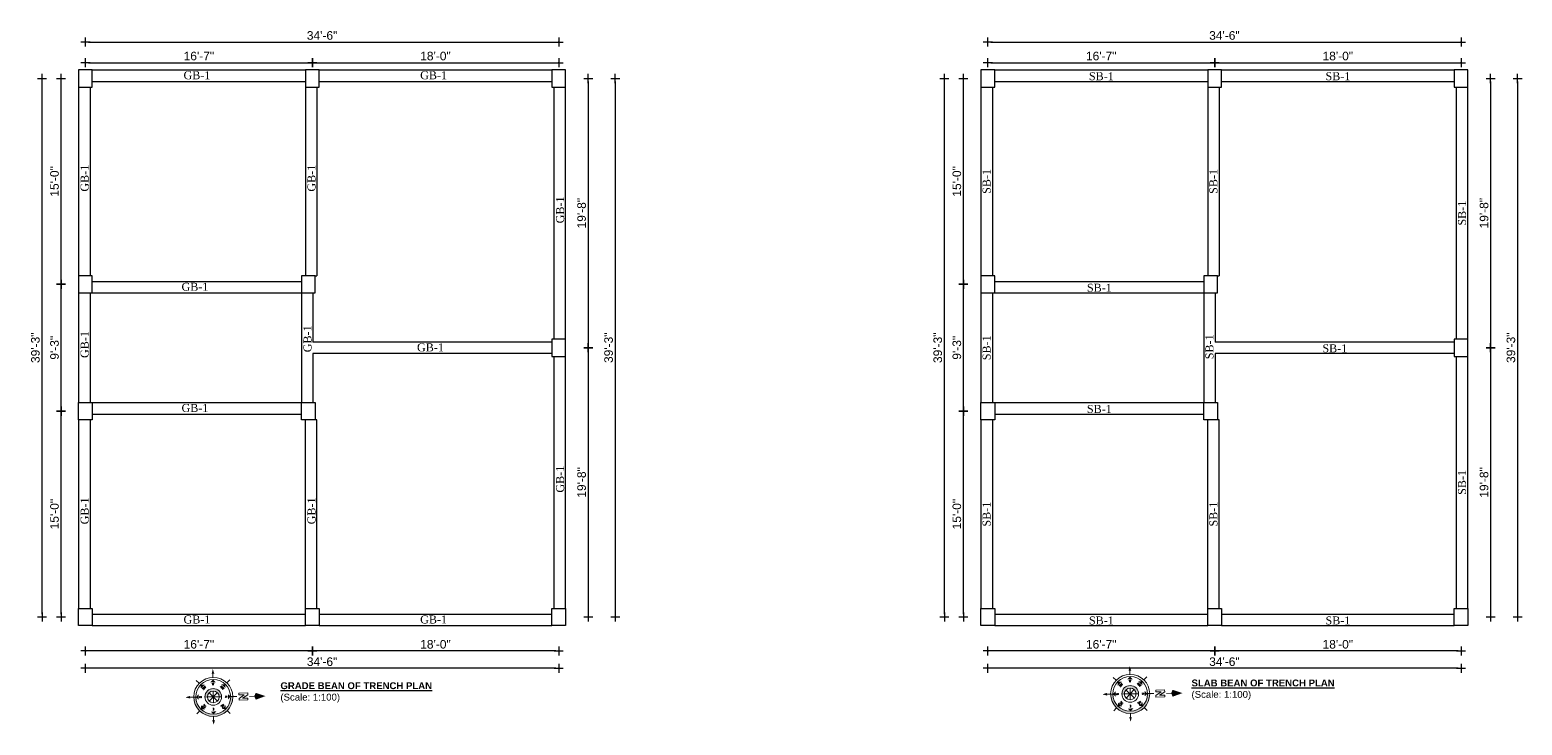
# Model space of a CAD drawing. Header units: inches. Extents: x -4010 to 65129, y -40138 to -1318.
# Drawn here: x 48380 to 49685, y -36497 to -35888 of the extents above; entities that cross this region are included whole.
import ezdxf
from ezdxf.enums import TextEntityAlignment as Align

# ---------------------------------------------------------------- set-up
doc = ezdxf.new("R2010")
doc.units = ezdxf.units.IN
doc.header["$MEASUREMENT"] = 0
doc.header["$PDMODE"] = 99
doc.layers.add('DIM', color=7, linetype='Continuous', lineweight=15)
for name, color, linetype in [('RCC', 6, 'Continuous'), ('Rod', 1, 'Continuous'), ('TEX', 7, 'Continuous'), ('wall', 3, 'Continuous')]:
    doc.layers.add(name, color=color, linetype=linetype)
doc.styles.add('ARIAL', font='arial.ttf')
doc.styles.add('CAPTION', font='GOTHIC.TTF', dxfattribs={"height": 100})
doc.styles.add('ROMANS', font='romans')
doc.styles.get("Standard").update_dxf_attribs({"font": 'ARIALN.TTF'})
doc.dimstyles.new('3-8', dxfattribs={"dimscale": 1.25, "dimtxt": 6, "dimasz": 2, "dimexe": 0.18, "dimexo": 6, "dimgap": 0, "dimtad": 0, "dimdec": 0, "dimzin": 3, "dimdsep": 46, "dimlunit": 3, "dimtxsty": 'ARIAL', "dimblk": 'DD', "dimcen": 1, "dimse1": 1, "dimse2": 1, "dimclrd": 256, "dimclrt": 256, "dimadec": 0, "dimazin": 0, "dimtfac": 0.5, "dimtdec": 0, "dimtmove": 2, "dimatfit": 0, "dimfxl": 0.18, "dimtvp": 0.75, "dimfrac": 1, "dimtolj": 1, "dimtzin": 0, "dimarcsym": 0})

# ---------------------------------------------------------------- blocks, each defined once
blk = doc.blocks.new('A$C779854B7')
at = {"layer": 'RCC'}
for p, q in [((0, 15), (12, 15)), ((0, 0), (0, 15)), ((12, 15), (12, 0)), ((12, 0), (0, 0))]:
    blk.add_line(p, q, dxfattribs=at)
blk = doc.blocks.new('DD')
for p, q in [((-1.6, 0), (1.6, 0)), ((0, 1.6), (0, -1.6))]:
    blk.add_line(p, q)
at = {"const_width": 0.3}
blk.add_lwpolyline([(-0.15, 0, 1), (0.15, 0, 1)], format="xyb", close=True, dxfattribs=at)
blk = doc.blocks.new('*D1253')
at = {"layer": 'Defpoints', "color": 0}
for p in [(48626.8, -36363), (48842.3, -36363), (48626.8, -36431.7)]:
    blk.add_point(p, dxfattribs=at)
at = {"layer": 'Rod', "lineweight": -2}
blk.add_line((48839.8, -36431.7), (48629.3, -36431.7), dxfattribs=at)
at = {"layer": 'Rod', "lineweight": -2, "xscale": 2.5, "yscale": 2.5, "zscale": 2.5, "rotation": 180}
blk.add_blockref('DD', (48626.8, -36431.7), dxfattribs=at)
at = {"layer": 'Rod', "lineweight": -2, "xscale": 2.5, "yscale": 2.5, "zscale": 2.5}
blk.add_blockref('DD', (48842.3, -36431.7), dxfattribs=at)
at = {"layer": 'Rod', "insert": (48734.5, -36425.9), "char_height": 7.5, "attachment_point": 5, "style": 'ARIAL'}
blk.add_mtext('\\A1;18\'-0"', dxfattribs=at)
blk = doc.blocks.new('*D1254')
at = {"layer": 'Defpoints', "color": 0}
for p in [(48428.3, -36363), (48626.8, -36363), (48428.3, -36431.7)]:
    blk.add_point(p, dxfattribs=at)
at = {"layer": 'Rod', "lineweight": -2}
blk.add_line((48624.3, -36431.7), (48430.8, -36431.7), dxfattribs=at)
at = {"layer": 'Rod', "lineweight": -2, "xscale": 2.5, "yscale": 2.5, "zscale": 2.5, "rotation": 180}
blk.add_blockref('DD', (48428.3, -36431.7), dxfattribs=at)
at = {"layer": 'Rod', "lineweight": -2, "xscale": 2.5, "yscale": 2.5, "zscale": 2.5}
blk.add_blockref('DD', (48626.8, -36431.7), dxfattribs=at)
at = {"layer": 'Rod', "insert": (48527.5, -36425.9), "char_height": 7.5, "attachment_point": 5, "style": 'ARIAL'}
blk.add_mtext('\\A1;16\'-7"', dxfattribs=at)
blk = doc.blocks.new('*D1252')
at = {"layer": 'Defpoints', "color": 0}
for p in [(48428.3, -36363), (48842.3, -36363), (48428.3, -36446.8)]:
    blk.add_point(p, dxfattribs=at)
at = {"layer": 'Rod', "lineweight": -2}
blk.add_line((48839.8, -36446.8), (48430.8, -36446.8), dxfattribs=at)
at = {"layer": 'Rod', "lineweight": -2, "xscale": 2.5, "yscale": 2.5, "zscale": 2.5, "rotation": 180}
blk.add_blockref('DD', (48428.3, -36446.8), dxfattribs=at)
at = {"layer": 'Rod', "lineweight": -2, "xscale": 2.5, "yscale": 2.5, "zscale": 2.5}
blk.add_blockref('DD', (48842.3, -36446.8), dxfattribs=at)
at = {"layer": 'Rod', "insert": (48635.3, -36441.1), "char_height": 7.5, "attachment_point": 5, "style": 'ARIAL'}
blk.add_mtext('\\A1;34\'-6"', dxfattribs=at)
blk = doc.blocks.new('*D1256')
at = {"layer": 'Defpoints', "color": 0}
for p in [(49416.3, -36363), (49631.8, -36363), (49416.3, -36431.7)]:
    blk.add_point(p, dxfattribs=at)
at = {"layer": 'Rod', "lineweight": -2}
blk.add_line((49629.3, -36431.7), (49418.8, -36431.7), dxfattribs=at)
at = {"layer": 'Rod', "lineweight": -2, "xscale": 2.5, "yscale": 2.5, "zscale": 2.5, "rotation": 180}
blk.add_blockref('DD', (49416.3, -36431.7), dxfattribs=at)
at = {"layer": 'Rod', "lineweight": -2, "xscale": 2.5, "yscale": 2.5, "zscale": 2.5}
blk.add_blockref('DD', (49631.8, -36431.7), dxfattribs=at)
at = {"layer": 'Rod', "insert": (49524, -36425.9), "char_height": 7.5, "attachment_point": 5, "style": 'ARIAL'}
blk.add_mtext('\\A1;18\'-0"', dxfattribs=at)
blk = doc.blocks.new('*D1257')
at = {"layer": 'Defpoints', "color": 0}
for p in [(49217.8, -36363), (49416.3, -36363), (49217.8, -36431.7)]:
    blk.add_point(p, dxfattribs=at)
at = {"layer": 'Rod', "lineweight": -2}
blk.add_line((49413.8, -36431.7), (49220.3, -36431.7), dxfattribs=at)
at = {"layer": 'Rod', "lineweight": -2, "xscale": 2.5, "yscale": 2.5, "zscale": 2.5, "rotation": 180}
blk.add_blockref('DD', (49217.8, -36431.7), dxfattribs=at)
at = {"layer": 'Rod', "lineweight": -2, "xscale": 2.5, "yscale": 2.5, "zscale": 2.5}
blk.add_blockref('DD', (49416.3, -36431.7), dxfattribs=at)
at = {"layer": 'Rod', "insert": (49317, -36425.9), "char_height": 7.5, "attachment_point": 5, "style": 'ARIAL'}
blk.add_mtext('\\A1;16\'-7"', dxfattribs=at)
blk = doc.blocks.new('*D1255')
at = {"layer": 'Defpoints', "color": 0}
for p in [(49217.8, -36363), (49631.8, -36363), (49217.8, -36446.8)]:
    blk.add_point(p, dxfattribs=at)
at = {"layer": 'Rod', "lineweight": -2}
blk.add_line((49629.3, -36446.8), (49220.3, -36446.8), dxfattribs=at)
at = {"layer": 'Rod', "lineweight": -2, "xscale": 2.5, "yscale": 2.5, "zscale": 2.5, "rotation": 180}
blk.add_blockref('DD', (49217.8, -36446.8), dxfattribs=at)
at = {"layer": 'Rod', "lineweight": -2, "xscale": 2.5, "yscale": 2.5, "zscale": 2.5}
blk.add_blockref('DD', (49631.8, -36446.8), dxfattribs=at)
at = {"layer": 'Rod', "insert": (49424.8, -36441.1), "char_height": 7.5, "attachment_point": 5, "style": 'ARIAL'}
blk.add_mtext('\\A1;34\'-6"', dxfattribs=at)
blk = doc.blocks.new('*D1259')
at = {"layer": 'Defpoints', "color": 0}
for p in [(48626.8, -35917.2), (48428.3, -35970), (48626.8, -35970)]:
    blk.add_point(p, dxfattribs=at)
at = {"layer": 'Rod', "lineweight": -2}
blk.add_line((48430.8, -35917.2), (48624.3, -35917.2), dxfattribs=at)
at = {"layer": 'Rod', "lineweight": -2, "xscale": 2.5, "yscale": 2.5, "zscale": 2.5, "rotation": 180}
blk.add_blockref('DD', (48428.3, -35917.2), dxfattribs=at)
at = {"layer": 'Rod', "lineweight": -2, "xscale": 2.5, "yscale": 2.5, "zscale": 2.5}
blk.add_blockref('DD', (48626.8, -35917.2), dxfattribs=at)
at = {"layer": 'Rod', "insert": (48527.5, -35911.4), "char_height": 7.5, "attachment_point": 5, "style": 'ARIAL'}
blk.add_mtext('\\A1;16\'-7"', dxfattribs=at)
blk = doc.blocks.new('*D1260')
at = {"layer": 'Defpoints', "color": 0}
for p in [(48842.3, -35917.2), (48626.8, -35970), (48842.3, -35970)]:
    blk.add_point(p, dxfattribs=at)
at = {"layer": 'Rod', "lineweight": -2}
blk.add_line((48629.3, -35917.2), (48839.8, -35917.2), dxfattribs=at)
at = {"layer": 'Rod', "lineweight": -2, "xscale": 2.5, "yscale": 2.5, "zscale": 2.5, "rotation": 180}
blk.add_blockref('DD', (48626.8, -35917.2), dxfattribs=at)
at = {"layer": 'Rod', "lineweight": -2, "xscale": 2.5, "yscale": 2.5, "zscale": 2.5}
blk.add_blockref('DD', (48842.3, -35917.2), dxfattribs=at)
at = {"layer": 'Rod', "insert": (48734.5, -35911.4), "char_height": 7.5, "attachment_point": 5, "style": 'ARIAL'}
blk.add_mtext('\\A1;18\'-0"', dxfattribs=at)
blk = doc.blocks.new('*D1258')
at = {"layer": 'Defpoints', "color": 0}
for p in [(48842.3, -35899.1), (48428.3, -35970), (48842.3, -35970)]:
    blk.add_point(p, dxfattribs=at)
at = {"layer": 'Rod', "lineweight": -2}
blk.add_line((48430.8, -35899.1), (48839.8, -35899.1), dxfattribs=at)
at = {"layer": 'Rod', "lineweight": -2, "xscale": 2.5, "yscale": 2.5, "zscale": 2.5, "rotation": 180}
blk.add_blockref('DD', (48428.3, -35899.1), dxfattribs=at)
at = {"layer": 'Rod', "lineweight": -2, "xscale": 2.5, "yscale": 2.5, "zscale": 2.5}
blk.add_blockref('DD', (48842.3, -35899.1), dxfattribs=at)
at = {"layer": 'Rod', "insert": (48635.3, -35893.4), "char_height": 7.5, "attachment_point": 5, "style": 'ARIAL'}
blk.add_mtext('\\A1;34\'-6"', dxfattribs=at)
blk = doc.blocks.new('*D1262')
at = {"layer": 'Defpoints', "color": 0}
for p in [(49416.3, -35917.2), (49217.8, -35970), (49416.3, -35970)]:
    blk.add_point(p, dxfattribs=at)
at = {"layer": 'Rod', "lineweight": -2}
blk.add_line((49220.3, -35917.2), (49413.8, -35917.2), dxfattribs=at)
at = {"layer": 'Rod', "lineweight": -2, "xscale": 2.5, "yscale": 2.5, "zscale": 2.5, "rotation": 180}
blk.add_blockref('DD', (49217.8, -35917.2), dxfattribs=at)
at = {"layer": 'Rod', "lineweight": -2, "xscale": 2.5, "yscale": 2.5, "zscale": 2.5}
blk.add_blockref('DD', (49416.3, -35917.2), dxfattribs=at)
at = {"layer": 'Rod', "insert": (49317, -35911.4), "char_height": 7.5, "attachment_point": 5, "style": 'ARIAL'}
blk.add_mtext('\\A1;16\'-7"', dxfattribs=at)
blk = doc.blocks.new('*D1263')
at = {"layer": 'Defpoints', "color": 0}
for p in [(49631.8, -35917.2), (49416.3, -35970), (49631.8, -35970)]:
    blk.add_point(p, dxfattribs=at)
at = {"layer": 'Rod', "lineweight": -2}
blk.add_line((49418.8, -35917.2), (49629.3, -35917.2), dxfattribs=at)
at = {"layer": 'Rod', "lineweight": -2, "xscale": 2.5, "yscale": 2.5, "zscale": 2.5, "rotation": 180}
blk.add_blockref('DD', (49416.3, -35917.2), dxfattribs=at)
at = {"layer": 'Rod', "lineweight": -2, "xscale": 2.5, "yscale": 2.5, "zscale": 2.5}
blk.add_blockref('DD', (49631.8, -35917.2), dxfattribs=at)
at = {"layer": 'Rod', "insert": (49524, -35911.4), "char_height": 7.5, "attachment_point": 5, "style": 'ARIAL'}
blk.add_mtext('\\A1;18\'-0"', dxfattribs=at)
blk = doc.blocks.new('*D1261')
at = {"layer": 'Defpoints', "color": 0}
for p in [(49631.8, -35899.1), (49217.8, -35970), (49631.8, -35970)]:
    blk.add_point(p, dxfattribs=at)
at = {"layer": 'Rod', "lineweight": -2}
blk.add_line((49220.3, -35899.1), (49629.3, -35899.1), dxfattribs=at)
at = {"layer": 'Rod', "lineweight": -2, "xscale": 2.5, "yscale": 2.5, "zscale": 2.5, "rotation": 180}
blk.add_blockref('DD', (49217.8, -35899.1), dxfattribs=at)
at = {"layer": 'Rod', "lineweight": -2, "xscale": 2.5, "yscale": 2.5, "zscale": 2.5}
blk.add_blockref('DD', (49631.8, -35899.1), dxfattribs=at)
at = {"layer": 'Rod', "insert": (49424.8, -35893.4), "char_height": 7.5, "attachment_point": 5, "style": 'ARIAL'}
blk.add_mtext('\\A1;34\'-6"', dxfattribs=at)
blk = doc.blocks.new('*D1265')
at = {"layer": 'Defpoints', "color": 0}
for p in [(48800.3, -35931), (48800.3, -36166.5), (48868.2, -36166.5)]:
    blk.add_point(p, dxfattribs=at)
at = {"layer": 'Rod', "lineweight": -2}
blk.add_line((48868.2, -35933.5), (48868.2, -36164), dxfattribs=at)
at = {"layer": 'Rod', "lineweight": -2, "xscale": 2.5, "yscale": 2.5, "zscale": 2.5}
for p, rotation in [((48868.2, -35931), 90), ((48868.2, -36166.5), 270)]:
    blk.add_blockref('DD', p, dxfattribs=dict(at, rotation=rotation))
at = {"layer": 'Rod', "insert": (48862.4, -36048.8), "char_height": 7.5, "attachment_point": 5, "rotation": 90, "style": 'ARIAL'}
blk.add_mtext('\\A1;19\'-8"', dxfattribs=at)
blk = doc.blocks.new('*D1266')
at = {"layer": 'Defpoints', "color": 0}
for p in [(48800.3, -36166.5), (48800.3, -36402), (48868.2, -36402)]:
    blk.add_point(p, dxfattribs=at)
at = {"layer": 'Rod', "lineweight": -2}
blk.add_line((48868.2, -36169), (48868.2, -36399.5), dxfattribs=at)
at = {"layer": 'Rod', "lineweight": -2, "xscale": 2.5, "yscale": 2.5, "zscale": 2.5}
for p, rotation in [((48868.2, -36166.5), 90), ((48868.2, -36402), 270)]:
    blk.add_blockref('DD', p, dxfattribs=dict(at, rotation=rotation))
at = {"layer": 'Rod', "insert": (48862.4, -36284.3), "char_height": 7.5, "attachment_point": 5, "rotation": 90, "style": 'ARIAL'}
blk.add_mtext('\\A1;19\'-8"', dxfattribs=at)
blk = doc.blocks.new('*D1264')
at = {"layer": 'Defpoints', "color": 0}
for p in [(48800.3, -35931), (48800.3, -36402), (48891.8, -36402)]:
    blk.add_point(p, dxfattribs=at)
at = {"layer": 'Rod', "lineweight": -2}
blk.add_line((48891.8, -35933.5), (48891.8, -36399.5), dxfattribs=at)
at = {"layer": 'Rod', "lineweight": -2, "xscale": 2.5, "yscale": 2.5, "zscale": 2.5}
for p, rotation in [((48891.8, -35931), 90), ((48891.8, -36402), 270)]:
    blk.add_blockref('DD', p, dxfattribs=dict(at, rotation=rotation))
at = {"layer": 'Rod', "insert": (48886, -36166.5), "char_height": 7.5, "attachment_point": 5, "rotation": 90, "style": 'ARIAL'}
blk.add_mtext('\\A1;39\'-3"', dxfattribs=at)
blk = doc.blocks.new('*D1268')
at = {"layer": 'Defpoints', "color": 0}
for p in [(49589.8, -35931), (49589.8, -36166.5), (49657.7, -36166.5)]:
    blk.add_point(p, dxfattribs=at)
at = {"layer": 'Rod', "lineweight": -2}
blk.add_line((49657.7, -35933.5), (49657.7, -36164), dxfattribs=at)
at = {"layer": 'Rod', "lineweight": -2, "xscale": 2.5, "yscale": 2.5, "zscale": 2.5}
for p, rotation in [((49657.7, -35931), 90), ((49657.7, -36166.5), 270)]:
    blk.add_blockref('DD', p, dxfattribs=dict(at, rotation=rotation))
at = {"layer": 'Rod', "insert": (49652, -36048.8), "char_height": 7.5, "attachment_point": 5, "rotation": 90, "style": 'ARIAL'}
blk.add_mtext('\\A1;19\'-8"', dxfattribs=at)
blk = doc.blocks.new('*D1269')
at = {"layer": 'Defpoints', "color": 0}
for p in [(49589.8, -36166.5), (49589.8, -36402), (49657.7, -36402)]:
    blk.add_point(p, dxfattribs=at)
at = {"layer": 'Rod', "lineweight": -2}
blk.add_line((49657.7, -36169), (49657.7, -36399.5), dxfattribs=at)
at = {"layer": 'Rod', "lineweight": -2, "xscale": 2.5, "yscale": 2.5, "zscale": 2.5}
for p, rotation in [((49657.7, -36166.5), 90), ((49657.7, -36402), 270)]:
    blk.add_blockref('DD', p, dxfattribs=dict(at, rotation=rotation))
at = {"layer": 'Rod', "insert": (49652, -36284.3), "char_height": 7.5, "attachment_point": 5, "rotation": 90, "style": 'ARIAL'}
blk.add_mtext('\\A1;19\'-8"', dxfattribs=at)
blk = doc.blocks.new('*D1267')
at = {"layer": 'Defpoints', "color": 0}
for p in [(49589.8, -35931), (49589.8, -36402), (49681.3, -36402)]:
    blk.add_point(p, dxfattribs=at)
at = {"layer": 'Rod', "lineweight": -2}
blk.add_line((49681.3, -35933.5), (49681.3, -36399.5), dxfattribs=at)
at = {"layer": 'Rod', "lineweight": -2, "xscale": 2.5, "yscale": 2.5, "zscale": 2.5}
for p, rotation in [((49681.3, -35931), 90), ((49681.3, -36402), 270)]:
    blk.add_blockref('DD', p, dxfattribs=dict(at, rotation=rotation))
at = {"layer": 'Rod', "insert": (49675.5, -36166.5), "char_height": 7.5, "attachment_point": 5, "rotation": 90, "style": 'ARIAL'}
blk.add_mtext('\\A1;39\'-3"', dxfattribs=at)
blk = doc.blocks.new('*D1271')
at = {"layer": 'Defpoints', "color": 0}
for p in [(48406.9, -36222), (48458.3, -36222), (48458.3, -36402)]:
    blk.add_point(p, dxfattribs=at)
at = {"layer": 'Rod', "lineweight": -2}
blk.add_line((48406.9, -36399.5), (48406.9, -36224.5), dxfattribs=at)
at = {"layer": 'Rod', "lineweight": -2, "xscale": 2.5, "yscale": 2.5, "zscale": 2.5}
for p, rotation in [((48406.9, -36222), 90), ((48406.9, -36402), 270)]:
    blk.add_blockref('DD', p, dxfattribs=dict(at, rotation=rotation))
at = {"layer": 'Rod', "insert": (48401.2, -36312), "char_height": 7.5, "attachment_point": 5, "rotation": 90, "style": 'ARIAL'}
blk.add_mtext('\\A1;15\'-0"', dxfattribs=at)
blk = doc.blocks.new('*D1272')
at = {"layer": 'Defpoints', "color": 0}
for p in [(48406.9, -36111), (48458.3, -36111), (48458.3, -36222)]:
    blk.add_point(p, dxfattribs=at)
at = {"layer": 'Rod', "lineweight": -2}
blk.add_line((48406.9, -36219.5), (48406.9, -36113.5), dxfattribs=at)
at = {"layer": 'Rod', "lineweight": -2, "xscale": 2.5, "yscale": 2.5, "zscale": 2.5}
for p, rotation in [((48406.9, -36111), 90), ((48406.9, -36222), 270)]:
    blk.add_blockref('DD', p, dxfattribs=dict(at, rotation=rotation))
at = {"layer": 'Rod', "insert": (48401.2, -36166.5), "char_height": 7.5, "attachment_point": 5, "rotation": 90, "style": 'ARIAL'}
blk.add_mtext('\\A1;9\'-3"', dxfattribs=at)
blk = doc.blocks.new('*D1273')
at = {"layer": 'Defpoints', "color": 0}
for p in [(48406.9, -35931), (48458.3, -35931), (48458.3, -36111)]:
    blk.add_point(p, dxfattribs=at)
at = {"layer": 'Rod', "lineweight": -2}
blk.add_line((48406.9, -36108.5), (48406.9, -35933.5), dxfattribs=at)
at = {"layer": 'Rod', "lineweight": -2, "xscale": 2.5, "yscale": 2.5, "zscale": 2.5}
for p, rotation in [((48406.9, -35931), 90), ((48406.9, -36111), 270)]:
    blk.add_blockref('DD', p, dxfattribs=dict(at, rotation=rotation))
at = {"layer": 'Rod', "insert": (48401.2, -36021), "char_height": 7.5, "attachment_point": 5, "rotation": 90, "style": 'ARIAL'}
blk.add_mtext('\\A1;15\'-0"', dxfattribs=at)
blk = doc.blocks.new('*D1270')
at = {"layer": 'Defpoints', "color": 0}
for p in [(48390.3, -35931), (48458.3, -35931), (48458.3, -36402)]:
    blk.add_point(p, dxfattribs=at)
at = {"layer": 'Rod', "lineweight": -2}
blk.add_line((48390.3, -36399.5), (48390.3, -35933.5), dxfattribs=at)
at = {"layer": 'Rod', "lineweight": -2, "xscale": 2.5, "yscale": 2.5, "zscale": 2.5}
for p, rotation in [((48390.3, -35931), 90), ((48390.3, -36402), 270)]:
    blk.add_blockref('DD', p, dxfattribs=dict(at, rotation=rotation))
at = {"layer": 'Rod', "insert": (48384.5, -36166.5), "char_height": 7.5, "attachment_point": 5, "rotation": 90, "style": 'ARIAL'}
blk.add_mtext('\\A1;39\'-3"', dxfattribs=at)
blk = doc.blocks.new('*D1275')
at = {"layer": 'Defpoints', "color": 0}
for p in [(49196.4, -36222), (49247.8, -36222), (49247.8, -36402)]:
    blk.add_point(p, dxfattribs=at)
at = {"layer": 'Rod', "lineweight": -2}
blk.add_line((49196.4, -36399.5), (49196.4, -36224.5), dxfattribs=at)
at = {"layer": 'Rod', "lineweight": -2, "xscale": 2.5, "yscale": 2.5, "zscale": 2.5}
for p, rotation in [((49196.4, -36222), 90), ((49196.4, -36402), 270)]:
    blk.add_blockref('DD', p, dxfattribs=dict(at, rotation=rotation))
at = {"layer": 'Rod', "insert": (49190.7, -36312), "char_height": 7.5, "attachment_point": 5, "rotation": 90, "style": 'ARIAL'}
blk.add_mtext('\\A1;15\'-0"', dxfattribs=at)
blk = doc.blocks.new('*D1276')
at = {"layer": 'Defpoints', "color": 0}
for p in [(49196.4, -36111), (49247.8, -36111), (49247.8, -36222)]:
    blk.add_point(p, dxfattribs=at)
at = {"layer": 'Rod', "lineweight": -2}
blk.add_line((49196.4, -36219.5), (49196.4, -36113.5), dxfattribs=at)
at = {"layer": 'Rod', "lineweight": -2, "xscale": 2.5, "yscale": 2.5, "zscale": 2.5}
for p, rotation in [((49196.4, -36111), 90), ((49196.4, -36222), 270)]:
    blk.add_blockref('DD', p, dxfattribs=dict(at, rotation=rotation))
at = {"layer": 'Rod', "insert": (49190.7, -36166.5), "char_height": 7.5, "attachment_point": 5, "rotation": 90, "style": 'ARIAL'}
blk.add_mtext('\\A1;9\'-3"', dxfattribs=at)
blk = doc.blocks.new('*D1277')
at = {"layer": 'Defpoints', "color": 0}
for p in [(49196.4, -35931), (49247.8, -35931), (49247.8, -36111)]:
    blk.add_point(p, dxfattribs=at)
at = {"layer": 'Rod', "lineweight": -2}
blk.add_line((49196.4, -36108.5), (49196.4, -35933.5), dxfattribs=at)
at = {"layer": 'Rod', "lineweight": -2, "xscale": 2.5, "yscale": 2.5, "zscale": 2.5}
for p, rotation in [((49196.4, -35931), 90), ((49196.4, -36111), 270)]:
    blk.add_blockref('DD', p, dxfattribs=dict(at, rotation=rotation))
at = {"layer": 'Rod', "insert": (49190.7, -36021), "char_height": 7.5, "attachment_point": 5, "rotation": 90, "style": 'ARIAL'}
blk.add_mtext('\\A1;15\'-0"', dxfattribs=at)
blk = doc.blocks.new('*D1274')
at = {"layer": 'Defpoints', "color": 0}
for p in [(49179.8, -35931), (49247.8, -35931), (49247.8, -36402)]:
    blk.add_point(p, dxfattribs=at)
at = {"layer": 'Rod', "lineweight": -2}
blk.add_line((49179.8, -36399.5), (49179.8, -35933.5), dxfattribs=at)
at = {"layer": 'Rod', "lineweight": -2, "xscale": 2.5, "yscale": 2.5, "zscale": 2.5}
for p, rotation in [((49179.8, -35931), 90), ((49179.8, -36402), 270)]:
    blk.add_blockref('DD', p, dxfattribs=dict(at, rotation=rotation))
at = {"layer": 'Rod', "insert": (49174, -36166.5), "char_height": 7.5, "attachment_point": 5, "rotation": 90, "style": 'ARIAL'}
blk.add_mtext('\\A1;39\'-3"', dxfattribs=at)
blk = doc.blocks.new('Anno_North_J_Metric')
at = {"linetype": 'ByBlock', "lineweight": -2}
h = blk.add_hatch(color=0, dxfattribs=at)
h.paths.add_polyline_path([(-4.17, 0), (-4.68, 0, 1), (4.68, 0), (4.17, 0, -1)])
h.paths.add_polyline_path([(1.41, 0), (2, 0, 1), (-2, 0), (-1.41, 0, -1)])
at = {"color": 0, "linetype": 'ByBlock', "lineweight": -2}
for p, q in [((-3.31, 3.31), (-4.01, 4.01)), ((0, 4.68), (0, 5.67)), ((3.31, 3.31), (4.01, 4.01)), ((-4.68, 0), (-5.67, 0)), ((-4.68, 0), (-4.17, 0)), ((-1.41, 0), (-2, 0)), ((-1.41, 0), (1.41, 0)), ((1.41, 0), (-1.41, 0)), ((-1, 1), (1, -1)), ((-1, -1), (1, 1)), ((1, -1), (-1, 1)), ((1, 1), (-1, -1)), ((0, 1.41), (0, -1.41)), ((0, -1.41), (0, 1.41)), ((1.41, 0), (2, 0)), ((4.68, 0), (4.17, 0)), ((4.68, 0), (5.67, 0)), ((6.17, 0.4), (6.17, 0.82)), ((6.17, 0.82), (8.27, 0.82)), ((7.43, 0.4), (6.17, 0.4)), ((6.17, -0.44), (7.43, 0.4)), ((8.27, 0.4), (7.01, -0.44)), ((8.27, 0.82), (8.27, 0.4)), ((8.67, 0), (9.83, 0)), ((-3.31, -3.31), (-4.01, -4.01)), ((3.31, -3.31), (4.01, -4.01)), ((6.17, -0.86), (6.17, -0.44)), ((8.27, -0.86), (6.17, -0.86)), ((7.01, -0.44), (8.27, -0.44)), ((8.27, -0.44), (8.27, -0.86)), ((0, -4.68), (0, -5.67))]:
    blk.add_line(p, q, dxfattribs=at)
for radius in [4.68, 4.17, 2, 1.41]:
    blk.add_circle((0, 0), radius, dxfattribs=at)
for points in [[(0, 4.17), (0.67, 3.5), (-0.67, 3.5)], [(-0.33, 5.5), (0, 5.67), (0, 6.67)], [(0, 6.67), (0.33, 5.5), (0, 5.67)], [(-6.67, 0), (-5.5, 0.33), (-5.67, 0)], [(-5.5, -0.33), (-5.67, 0), (-6.67, 0)], [(-4.17, 0), (-3.5, 0.67), (-3.5, -0.67)], [(-2.95, 2.95), (-2, 2.95), (-2.95, 2)], [(2.95, 2.95), (2.95, 2), (2, 2.95)], [(4.17, 0), (3.5, -0.67), (3.5, 0.67)], [(12.5, 0), (10.17, 0.83), (9.83, 0)], [(9.83, 0), (10.17, -0.83), (12.5, 0)], [(-2.95, -2.95), (-2.95, -2), (-2, -2.95)], [(0, -4.17), (-0.67, -3.5), (0.67, -3.5)], [(2.95, -2.95), (2, -2.95), (2.95, -2)], [(0, -6.67), (-0.33, -5.5), (0, -5.67)], [(0.33, -5.5), (0, -5.67), (0, -6.67)]]:
    blk.add_solid(points, dxfattribs=at)
at = {"color": 0, "linetype": 'ByBlock', "lineweight": -2, "style": 'ROMANS'}
for s, rotation, p in [('S', 270, (-3.33, 0)), ('SW', 45, (-2, 2)), ('NW', 315, (2, 2)), ('N', 270, (2.83, 0)), ('SE', 135, (-2, -2)), ('E', 180, (0, -2.67)), ('NE', 225, (2, -2))]:
    blk.add_text(s, height=0.5, rotation=rotation, dxfattribs=at).set_placement(p, align=Align.CENTER)
blk.add_text('W', height=0.5, dxfattribs=at).set_placement((0, 2.83), align=Align.CENTER)

msp = doc.modelspace()

# ---------------------------------------------------------------- linework, layer by layer
at = {"layer": 'wall'}
for p, q in [((48434.256, -35923.513), (48620.756, -35923.513)), ((48632.756, -35923.513), (48836.256, -35923.513)), ((49223.775, -35923.513), (49410.275, -35923.513)), ((49422.275, -35923.513), (49625.775, -35923.513)), ((48422.256, -35938.513), (48422.256, -36103.513)), ((48432.256, -35938.513), (48432.256, -36103.513)), ((48434.256, -35933.513), (48620.756, -35933.513)), ((48620.756, -35938.513), (48620.756, -36103.513)), ((48630.756, -35938.513), (48630.756, -36103.513)), ((48632.756, -35933.513), (48836.256, -35933.513)), ((48838.256, -36159.013), (48838.256, -35938.513)), ((48848.256, -36159.013), (48848.256, -35938.513)), ((49211.775, -35938.513), (49211.775, -36103.513)), ((49221.775, -35938.513), (49221.775, -36103.513)), ((49223.775, -35933.513), (49410.275, -35933.513)), ((49410.275, -35938.513), (49410.275, -36103.513)), ((49420.275, -35938.513), (49420.275, -36103.513)), ((49422.275, -35933.513), (49625.775, -35933.513)), ((49627.775, -36159.013), (49627.775, -35938.513)), ((49637.775, -36159.013), (49637.775, -35938.513)), ((48434.256, -36108.513), (48617.256, -36108.513)), ((48629.256, -36103.513), (48630.756, -36103.513)), ((49223.775, -36108.513), (49406.775, -36108.513)), ((49418.775, -36103.513), (49420.275, -36103.513)), ((48422.256, -36118.513), (48422.256, -36214.513)), ((48432.256, -36118.513), (48432.256, -36214.513)), ((48434.256, -36118.513), (48617.256, -36118.513)), ((48617.256, -36118.513), (48617.256, -36214.513)), ((48627.256, -36118.513), (48627.256, -36161.513)), ((49211.775, -36118.513), (49211.775, -36214.513)), ((49221.775, -36118.513), (49221.775, -36214.513)), ((49223.775, -36118.513), (49406.775, -36118.513)), ((49406.775, -36118.513), (49406.775, -36214.513)), ((49416.775, -36118.513), (49416.775, -36161.513)), ((48836.256, -36161.513), (48627.256, -36161.513)), ((49625.775, -36161.513), (49416.775, -36161.513)), ((48836.256, -36171.513), (48627.256, -36171.513)), ((48627.256, -36171.513), (48627.256, -36214.513)), ((48838.256, -36394.513), (48838.256, -36174.013)), ((48848.256, -36394.513), (48848.256, -36174.013)), ((49416.775, -36171.513), (49416.775, -36214.513)), ((49625.775, -36171.513), (49416.775, -36171.513)), ((49627.775, -36394.513), (49627.775, -36174.013)), ((49637.775, -36394.513), (49637.775, -36174.013)), ((48434.256, -36214.513), (48617.256, -36214.513)), ((49223.775, -36214.513), (49406.775, -36214.513)), ((48422.256, -36229.513), (48422.256, -36394.513)), ((48432.256, -36229.513), (48432.256, -36394.513)), ((48434.256, -36224.513), (48617.256, -36224.513)), ((48620.756, -36394.513), (48620.756, -36229.513)), ((48630.756, -36229.513), (48629.256, -36229.513)), ((48630.756, -36394.513), (48630.756, -36229.513)), ((49211.775, -36229.513), (49211.775, -36394.513)), ((49221.775, -36229.513), (49221.775, -36394.513)), ((49223.775, -36224.513), (49406.775, -36224.513)), ((49410.275, -36394.513), (49410.275, -36229.513)), ((49420.275, -36229.513), (49418.775, -36229.513)), ((49420.275, -36394.513), (49420.275, -36229.513)), ((48434.256, -36399.513), (48620.756, -36399.513)), ((48632.756, -36399.513), (48836.256, -36399.513)), ((49223.775, -36399.513), (49410.275, -36399.513)), ((49422.275, -36399.513), (49625.775, -36399.513)), ((48434.256, -36409.513), (48620.756, -36409.513)), ((48632.756, -36409.513), (48836.256, -36409.513)), ((49223.775, -36409.513), (49410.275, -36409.513)), ((49422.275, -36409.513), (49625.775, -36409.513))]:
    msp.add_line(p, q, dxfattribs=at)

# ---------------------------------------------------------------- block references
at = {"layer": 'DIM', "ltscale": 500000, "xscale": 3.651035833295282, "yscale": 3.651035833288915, "zscale": 3.651035846891474, "rotation": 0.8671012841935241}
for p in [(48540.095, -36471.856), (49342.352, -36469.232)]:
    msp.add_blockref('Anno_North_J_Metric', p, dxfattribs=at)
at = {"layer": 'RCC', "xscale": -1, "rotation": 180}
for p in [(48422.256, -35923.513), (48620.756, -35923.513), (48836.256, -35923.513), (49211.775, -35923.513), (49410.275, -35923.513), (49625.775, -35923.513), (48422.256, -36103.513), (48617.256, -36103.513), (49211.775, -36103.513), (49406.775, -36103.513), (48836.256, -36159.013), (49625.775, -36159.013)]:
    msp.add_blockref('A$C779854B7', p, dxfattribs=at)
at = {"layer": 'RCC'}
for p in [(48422.256, -36229.513), (48617.256, -36229.513), (49211.775, -36229.513), (49406.775, -36229.513), (48422.256, -36409.513), (48620.756, -36409.513), (48836.256, -36409.513), (49211.775, -36409.513), (49410.275, -36409.513), (49625.775, -36409.513)]:
    msp.add_blockref('A$C779854B7', p, dxfattribs=at)

# ---------------------------------------------------------------- texts
at = {"layer": 'TEX', "char_height": 7, "attachment_point": 3, "style": 'CAPTION'}
for s, insert in [('{\\fTimes New Roman|b0|i0|c0|p18;GB-1}', (48537.596, -35924.663)), ('{\\fTimes New Roman|b0|i0|c0|p18;GB-1}', (48744.596, -35924.663)), ('{\\fTimes New Roman|b0|i0|c0|p18;SB-1}', (49327.998, -35925.517)), ('{\\fTimes New Roman|b0|i0|c0|p18;SB-1}', (49534.998, -35925.517)), ('{\\fTimes New Roman|b0|i0|c0|p18;GB-1}', (48535.846, -36109.663)), ('{\\fTimes New Roman|b0|i0|c0|p18;SB-1}', (49326.248, -36110.517)), ('{\\fTimes New Roman|b0|i0|c0|p18;GB-1}', (48741.846, -36162.663)), ('{\\fTimes New Roman|b0|i0|c0|p18;SB-1}', (49532.248, -36163.517)), ('{\\fTimes New Roman|b0|i0|c0|p18;GB-1}', (48535.846, -36215.663)), ('{\\fTimes New Roman|b0|i0|c0|p18;SB-1}', (49326.248, -36216.517)), ('{\\fTimes New Roman|b0|i0|c0|p18;GB-1}', (48537.596, -36400.663)), ('{\\fTimes New Roman|b0|i0|c0|p18;GB-1}', (48744.596, -36400.663)), ('{\\fTimes New Roman|b0|i0|c0|p18;SB-1}', (49327.998, -36401.517)), ('{\\fTimes New Roman|b0|i0|c0|p18;SB-1}', (49534.998, -36401.517))]:
    msp.add_mtext(s, dxfattribs=dict(at, insert=insert))
at = {"layer": 'TEX', "char_height": 7, "attachment_point": 3, "rotation": 90, "style": 'CAPTION'}
for s, insert in [('{\\fTimes New Roman|b0|i0|c0|p18;GB-1}', (48424.032, -36006.445)), ('{\\fTimes New Roman|b0|i0|c0|p18;GB-1}', (48622.532, -36006.445)), ('{\\fTimes New Roman|b0|i0|c0|p18;SB-1}', (49213.187, -36010.16)), ('{\\fTimes New Roman|b0|i0|c0|p18;SB-1}', (49411.687, -36010.16)), ('{\\fTimes New Roman|b0|i0|c0|p18;GB-1}', (48840.032, -36034.195)), ('{\\fTimes New Roman|b0|i0|c0|p18;SB-1}', (49629.187, -36037.91)), ('{\\fTimes New Roman|b0|i0|c0|p18;GB-1}', (48424.032, -36151.945)), ('{\\fTimes New Roman|b0|i0|c0|p18;GB-1}', (48619.032, -36146.945)), ('{\\fTimes New Roman|b0|i0|c0|p18;SB-1}', (49213.187, -36155.66)), ('{\\fTimes New Roman|b0|i0|c0|p18;SB-1}', (49408.187, -36154.824)), ('{\\fTimes New Roman|b0|i0|c0|p18;GB-1}', (48840.032, -36269.695)), ('{\\fTimes New Roman|b0|i0|c0|p18;SB-1}', (49629.187, -36273.41)), ('{\\fTimes New Roman|b0|i0|c0|p18;GB-1}', (48424.032, -36297.445)), ('{\\fTimes New Roman|b0|i0|c0|p18;GB-1}', (48622.532, -36297.445)), ('{\\fTimes New Roman|b0|i0|c0|p18;SB-1}', (49213.187, -36301.16)), ('{\\fTimes New Roman|b0|i0|c0|p18;SB-1}', (49411.687, -36301.16))]:
    msp.add_mtext(s, dxfattribs=dict(at, insert=insert))
at = {"layer": 'TEX', "color": 7, "lineweight": 25, "char_height": 6, "width": 310.18894, "attachment_point": 4}
for s, insert in [('{\\fArial Rounded MT Bold|b0|i0|c0|p34;\\LGRADE BEAN OF TRENCH PLAN\\P\\fArial|b0|i0|c0|p34;\\l\\C256;(Scale: 1:100)}', (48598.831, -36467.981)), ('{\\fArial Rounded MT Bold|b0|i0|c0|p34;\\LSLAB BEAN OF TRENCH PLAN\\P\\fArial|b0|i0|c0|p34;\\l\\C256;(Scale: 1:100)}', (49396.007, -36465.567))]:
    msp.add_mtext(s, dxfattribs=dict(at, insert=insert))

# ---------------------------------------------------------------- dimensions: what is measured, and where the dimension line sits
at = {"layer": 'Rod'}
for base, p1, p2, picture, middle in [((48842.256, -35899.132), (48428.256, -35970.013), (48842.256, -35970.013), '*D1258', (48635.256, -35893.385)), ((49631.775, -35899.132), (49217.775, -35970.013), (49631.775, -35970.013), '*D1261', (49424.775, -35893.385)), ((48626.755919505, -35917.184825045), (48428.255919505, -35970.012741688), (48626.755919505, -35970.012741688), '*D1259', (48527.505919505, -35911.440878934)), ((48842.255919505, -35917.184825045), (48626.755919505, -35970.012741688), (48842.255919505, -35970.012741688), '*D1260', (48734.505919505, -35911.440878934)), ((49416.275445001, -35917.184825045), (49217.775445001, -35970.012741688), (49416.275445001, -35970.012741688), '*D1262', (49317.025445001, -35911.440878934)), ((49631.775445001, -35917.184825045), (49416.275445001, -35970.012741688), (49631.775445001, -35970.012741688), '*D1263', (49524.025445001, -35911.440878934)), ((48428.255919505, -36431.682175393), (48626.755919505, -36363.012790622), (48428.255919505, -36363.012790622), '*D1254', (48527.505919505, -36425.938229281)), ((48428.256, -36446.847), (48842.256, -36363.013), (48428.256, -36363.013), '*D1252', (48635.256, -36441.099)), ((48626.755919505, -36431.682175393), (48842.255919505, -36363.012790622), (48626.755919505, -36363.012790622), '*D1253', (48734.505919505, -36425.938229281)), ((49217.775445001, -36431.682175393), (49416.275445001, -36363.012790622), (49217.775445001, -36363.012790622), '*D1257', (49317.025445001, -36425.938229281)), ((49217.775, -36446.847), (49631.775, -36363.013), (49217.775, -36363.013), '*D1255', (49424.775, -36441.099)), ((49416.275445001, -36431.682175393), (49631.775445001, -36363.012790622), (49416.275445001, -36363.012790622), '*D1256', (49524.025445001, -36425.938229281))]:
    dim = msp.add_linear_dim(base=base, p1=p1, p2=p2, dimstyle='3-8', dxfattribs=at)
    dim.commit()
    dim.dimension.update_dxf_attribs({"geometry": picture, "text_midpoint": middle})
for base, p1, p2, picture, middle in [((48390.271, -35931.013), (48458.256, -36402.013), (48458.256, -35931.013), '*D1270', (48384.523, -36166.513)), ((48406.904, -35931.013), (48458.256, -36111.013), (48458.256, -35931.013), '*D1273', (48401.16, -36021.013)), ((48868.1802, -36166.5128), (48800.2559, -35931.0127), (48800.2559, -36166.5128), '*D1265', (48862.4363, -36048.7628)), ((48891.778, -36402.013), (48800.256, -35931.013), (48800.256, -36402.013), '*D1264', (48886.03, -36166.513)), ((49179.791, -35931.013), (49247.775, -36402.013), (49247.775, -35931.013), '*D1274', (49174.043, -36166.513)), ((49196.424, -35931.013), (49247.775, -36111.013), (49247.775, -35931.013), '*D1277', (49190.68, -36021.013)), ((49657.6998, -36166.5128), (49589.7754, -35931.0127), (49589.7754, -36166.5128), '*D1268', (49651.9558, -36048.7628)), ((49681.298, -36402.013), (49589.775, -35931.013), (49589.775, -36402.013), '*D1267', (49675.55, -36166.513)), ((48406.904, -36111.013), (48458.256, -36222.013), (48458.256, -36111.013), '*D1272', (48401.156, -36166.513)), ((49196.424, -36111.013), (49247.775, -36222.013), (49247.775, -36111.013), '*D1276', (49190.676, -36166.513)), ((48868.18024, -36402.01279), (48800.25592, -36166.51277), (48800.25592, -36402.01279), '*D1266', (48862.4363, -36284.26278)), ((49657.69977, -36402.01279), (49589.77545, -36166.51277), (49589.77545, -36402.01279), '*D1269', (49651.95582, -36284.26278)), ((48406.904, -36222.013), (48458.256, -36402.013), (48458.256, -36222.013), '*D1271', (48401.16, -36312.013)), ((49196.424, -36222.013), (49247.775, -36402.013), (49247.775, -36222.013), '*D1275', (49190.68, -36312.013))]:
    dim = msp.add_linear_dim(base=base, p1=p1, p2=p2, angle=90, dimstyle='3-8', dxfattribs=at)
    dim.commit()
    dim.dimension.update_dxf_attribs({"geometry": picture, "text_midpoint": middle})

doc.saveas('drawing.dxf')
